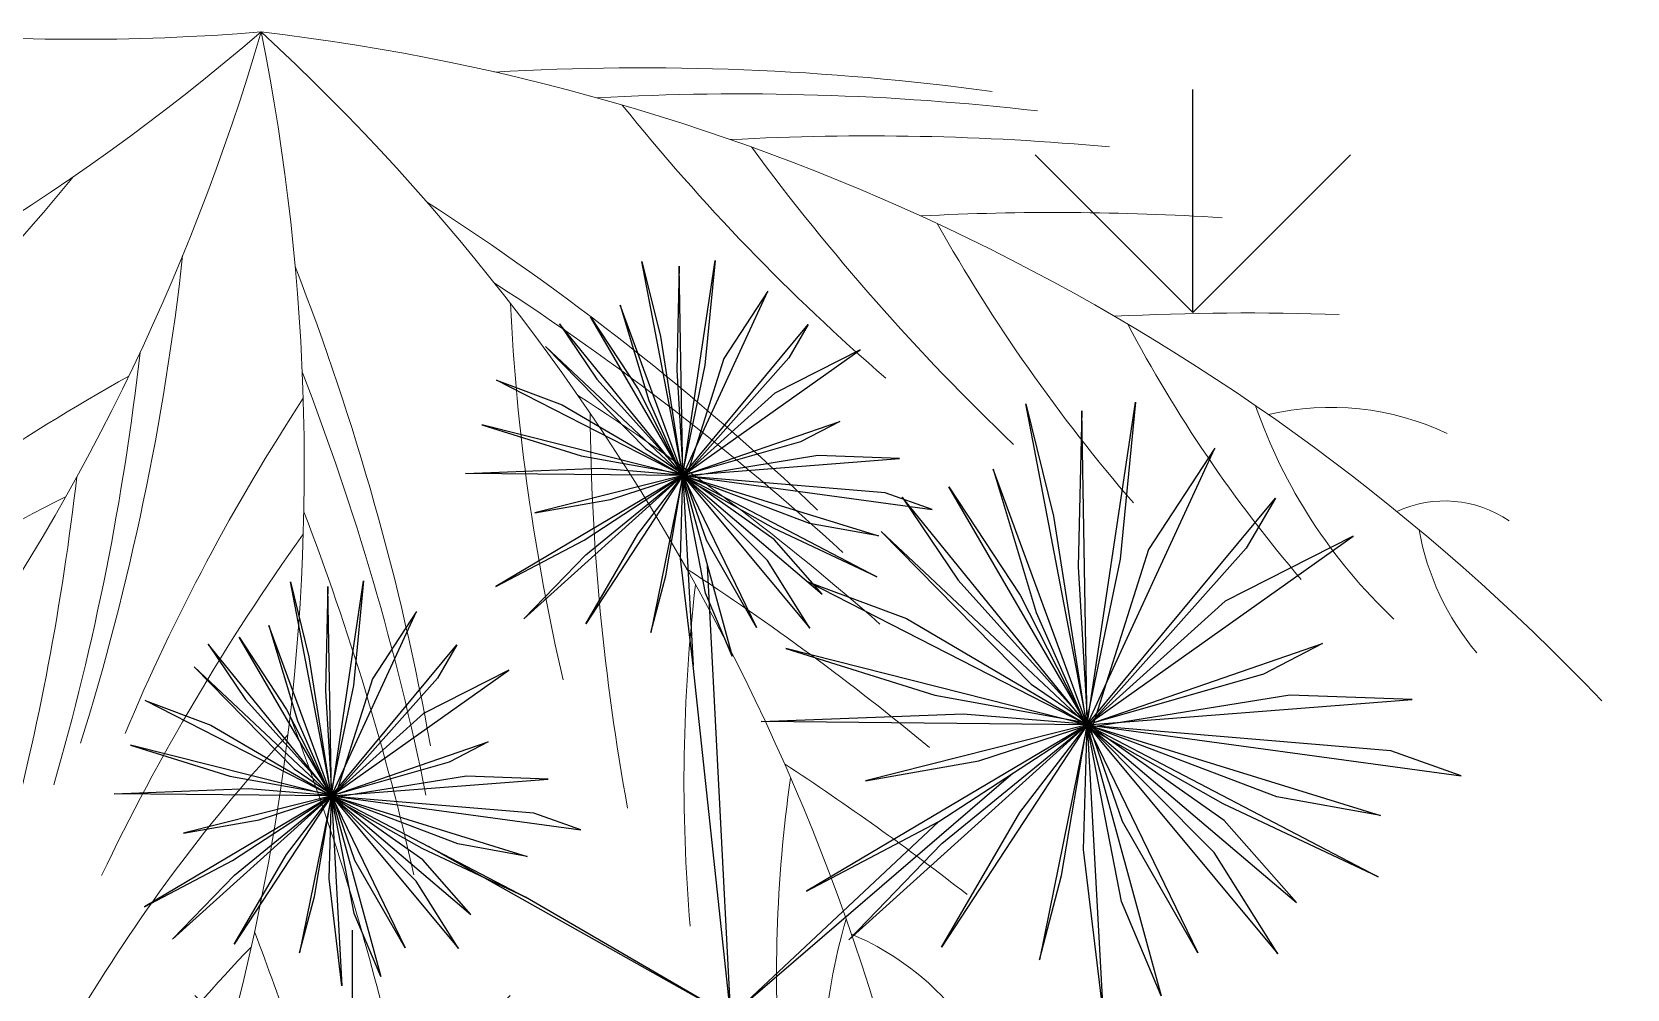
# Model space of a CAD drawing. Header units: inches. Extents: x 1559 to 2285, y -669 to 464.
# Drawn here: x 1983.88 to 1997.31, y 116.16 to 124.21 of the extents above; entities that cross this region are included whole.
import ezdxf

# ---------------------------------------------------------------- set-up
doc = ezdxf.new("R2010")
doc.units = ezdxf.units.IN
doc.header["$MEASUREMENT"] = 0

msp = doc.modelspace()

# ---------------------------------------------------------------- hatches: boundary and pattern name
at = {"true_color": 0x000000}
h = msp.add_hatch(dxfattribs=at)
h.set_pattern_fill('ANGLE', color=18, scale=150)
h.set_pattern_definition([(0, (-1655.024, -1843.915), (0, 41.25), [30, -11.25]), (90, (-1655.024, -1843.915), (-41.25, 3e-15), [30, -11.25])])
h.paths.add_polyline_path([(1933.363, -160.37), (2052.363, -160.37), (2052.363, -154.37), (1968.363, -154.37), (1968.363, -103.378), (1962.363, -103.378), (1962.363, -154.37), (1939.363, -154.37), (1939.363, -103.378), (1968.363, -103.378), (1968.363, -100.378), (1969.238, -100.378, 0.389983), (1933.363, -67.378), (1933.363, 63.63), (1927.363, 63.63), (1927.363, 8.63, -0.385643), (1866.659, 63.63), (1860.363, 63.63), (1860.363, 37.63), (1860.363, -32.37), (1718.363, -32.37), (1718.363, -52.298), (1680.363, -52.298), (1680.363, -85.37), (1678.363, -85.37), (1678.363, -149.37), (1680.363, -149.37), (1680.363, -221.801, -0.372825), (1716.363, -263.37), (1680.363, -263.37), (1680.363, -265.37), (1830.363, -265.37, 0.393426), (1869.363, -307.263), (1869.363, -265.37), (1881.363, -265.37), (1881.363, -307.263, 0.393426), (1920.363, -265.37), (1933.363, -265.37), (2052.363, -265.37), (2052.363, -262.37), (2022.363, -262.37, -0.365977), (2052.363, -226.873), (2052.363, -224.977), (2029.418, -224.977), (2029.418, -181.413), (1933.363, -181.413)])
h.paths.add_polyline_path([(1833.633, -234.037), (1826.669, -234.037), (1826.669, -262.072, -0.414224), (1824.938, -263.804), (1819.744, -263.804, -0.414203), (1818.013, -262.073), (1818.013, -262.073, -0.414214), (1816.282, -263.804), (1789.448, -263.804, -0.414212), (1787.717, -262.073, -0.414215), (1785.986, -263.804), (1759.152, -263.804, -0.414214), (1757.421, -262.073, -0.414214), (1755.69, -263.804), (1728.856, -263.804, -0.414214), (1727.125, -262.073), (1727.125, -262.073, -0.414214), (1725.394, -263.804), (1720.2, -263.804, -0.414214), (1718.469, -262.073), (1718.469, -234.037), (1712.249, -234.037), (1712.249, -216.304), (1683.047, -216.304, -0.414207), (1681.705, -214.962), (1681.705, -210.936, -0.41422), (1683.047, -209.594, -0.414207), (1681.705, -208.252), (1681.705, -186.191, -0.41422), (1683.047, -184.849, -0.414207), (1681.705, -183.506), (1681.705, -161.446, -0.414209), (1683.047, -160.104), (1683.047, -160.104, -0.414207), (1681.705, -158.761), (1681.705, -154.735, -0.41422), (1683.047, -153.393), (1712.249, -153.393), (1712.249, -144.027), (1833.633, -144.027)], flags=16)
h.paths.add_polyline_path([(1899.249, -134.659, -0.41422), (1900.591, -133.317), (1900.591, -133.317, -0.4142), (1899.249, -131.975), (1899.249, -109.914, -0.41422), (1900.591, -108.572), (1901.933, -108.572, -0.414214), (1900.591, -107.23), (1900.591, -103.204, -0.414214), (1901.933, -101.861), (1931.46, -101.861, -0.414207), (1932.802, -103.203), (1932.802, -107.23, -0.41422), (1931.46, -108.572, -0.414207), (1932.802, -109.914), (1932.802, -131.975, -0.41422), (1931.46, -133.317, -0.414207), (1932.802, -134.659), (1932.802, -156.72, -0.414209), (1931.46, -158.062), (1931.46, -158.062, -0.414207), (1932.802, -159.404), (1932.802, -163.43, -0.41422), (1931.46, -164.773), (1901.933, -164.773, -0.414214), (1900.591, -163.43), (1900.591, -159.404, -0.414214), (1901.933, -158.062), (1900.591, -158.062, -0.414218), (1899.249, -156.72)], flags=16)
h.paths.add_polyline_path([(1809.977, -167.683), (1809.977, -210.381), (1735.904, -210.381), (1735.904, -167.683)], flags=0)
h.paths.add_polyline_path([(1801.375, -176.285), (1801.375, -201.779), (1744.506, -201.779), (1744.506, -176.285)], flags=0)
h.paths.add_polyline_path([(1810.147, -125.419), (1805.978, -125.419), (1805.978, -126.253), (1795.557, -126.253), (1795.557, -125.419), (1791.389, -125.419), (1791.389, -122.918), (1795.557, -122.918), (1795.557, -121.251), (1791.389, -121.251), (1791.389, -102.493), (1786.479, -102.493), (1786.479, -121.251), (1782.31, -121.251), (1782.31, -122.918), (1786.479, -122.918), (1786.479, -125.419), (1782.31, -125.419), (1782.31, -126.253), (1771.889, -126.253), (1771.889, -125.419), (1767.629, -125.419), (1767.626, -122.918), (1771.889, -122.918), (1771.889, -121.251), (1767.626, -121.251), (1767.629, -102.493), (1762.373, -102.493), (1762.373, -121.251), (1758.205, -121.251), (1758.205, -122.918), (1762.373, -122.918), (1762.373, -125.419), (1758.205, -125.419), (1758.205, -126.253), (1747.784, -126.253), (1747.784, -125.419), (1743.615, -125.419), (1743.615, -122.918), (1747.784, -122.918), (1747.784, -121.251), (1743.615, -121.251), (1743.615, -102.493), (1740.027, -102.493), (1740.027, -93.114), (1721.269, -93.114), (1721.269, -88.945), (1719.602, -88.945), (1719.602, -93.114), (1717.101, -93.114), (1717.101, -88.945), (1716.267, -88.945), (1716.267, -78.524), (1717.101, -78.524), (1717.101, -74.356), (1719.602, -74.356), (1719.602, -78.524), (1721.269, -78.524), (1721.269, -74.356), (1740.027, -74.356), (1740.027, -64.977), (1743.615, -64.977), (1743.615, -46.219), (1747.784, -46.219), (1747.784, -44.551), (1743.615, -44.551), (1743.615, -42.05), (1747.784, -42.05), (1747.784, -41.217), (1758.205, -41.217), (1758.205, -42.05), (1762.373, -42.05), (1762.373, -44.551), (1758.205, -44.551), (1758.205, -46.219), (1762.373, -46.219), (1762.373, -64.977), (1767.626, -64.977), (1767.629, -46.219), (1771.889, -46.219), (1771.889, -44.551), (1767.626, -44.551), (1767.629, -42.05), (1771.889, -42.05), (1771.889, -41.217), (1782.31, -41.217), (1782.31, -42.05), (1786.479, -42.05), (1786.479, -44.551), (1782.31, -44.551), (1782.31, -46.219), (1786.479, -46.219), (1786.479, -64.977), (1791.389, -64.977), (1791.389, -46.219), (1795.557, -46.219), (1795.557, -44.551), (1791.389, -44.551), (1791.389, -42.05), (1795.557, -42.05), (1795.557, -41.217), (1805.978, -41.217), (1805.978, -42.05), (1810.147, -42.05), (1810.147, -44.551), (1805.978, -44.551), (1805.978, -46.219), (1810.147, -46.219), (1810.147, -64.977), (1815.059, -64.977), (1815.059, -74.356), (1833.817, -74.356), (1833.817, -78.524), (1835.484, -78.524), (1835.484, -74.356), (1837.985, -74.356), (1837.985, -78.524), (1838.819, -78.524), (1838.819, -88.945), (1837.985, -88.945), (1837.985, -93.114), (1835.484, -93.114), (1835.484, -88.945), (1833.817, -88.945), (1833.817, -93.114), (1815.059, -93.114), (1815.059, -102.493), (1810.147, -102.493), (1810.147, -121.251), (1805.978, -121.251), (1805.978, -122.918), (1810.147, -122.918)], flags=16)
h.paths.add_polyline_path([(1793.761, -183.899), (1793.761, -194.165), (1752.121, -194.165), (1752.121, -183.899)], flags=0)
h.paths.add_polyline_path([(1785.986, -220.524), (1759.152, -220.524, 0.414214), (1757.421, -222.255), (1757.421, -253.994, -0.414207), (1759.152, -252.262), (1785.986, -252.262, -0.41422), (1787.717, -253.994), (1787.717, -222.255, 0.414214)], flags=0)
h.paths.add_polyline_path([(1924.638, -250.438), (1944.12, -250.438), (1944.12, -264.099), (1924.638, -264.099)], flags=16)
h.paths.add_polyline_path([(1937.789, -256.722, -1), (1929.669, -256.722, -1)], flags=0)
h.paths.add_polyline_path([(1949.822, -238.007), (1978.915, -238.007), (1978.915, -264.44), (1949.822, -264.44)], flags=16)
h.paths.add_polyline_path([(1980.508, -242.243), (2017.354, -242.243), (2017.354, -264.44), (1980.508, -264.44)], flags=16)
h.paths.add_polyline_path([(1982.508, -244.243), (2015.354, -244.243), (2015.354, -262.44), (1982.508, -262.44)], flags=0)
h.paths.add_polyline_path([(1715.258, -186.191), (1715.258, -208.251, -0.41422), (1713.916, -209.594), (1688.416, -209.594), (1688.416, -184.849), (1713.916, -184.849, -0.414207)], flags=0)
h.paths.add_polyline_path([(2100.363, 63.63), (1997.363, 63.63), (1997.363, 65.63), (1946.363, 65.63), (1946.363, 63.63), (1939.363, 63.63), (1939.363, 60.423), (1960.845, 60.423), (1960.845, -61.839), (1939.363, -61.839), (1939.363, -67.882, -0.342502), (1969.238, -100.378), (1971.363, -100.378), (1971.363, -130.228, 0.356761), (1998.213, -103.37), (2058.363, -103.37), (2059.363, -103.37), (2059.363, -105.37), (2079.353, -105.37), (2099.363, -105.37), (2099.363, -103.37), (2100.363, -103.37), (2100.363, -93.707), (2073.27, -93.704), (2073.273, -66.056), (2064.857, -66.055), (2064.857, -79.93), (1970.779, -79.93), (1970.779, 21.404), (2064.857, 21.404), (2064.857, 8.594), (2073.282, 8.593), (2073.285, 36.241), (2100.363, 36.238)])
h.paths.add_polyline_path([(2093.766, 48.209, -1), (2079.505, 48.209, -1)], flags=16)
h.paths.add_polyline_path([(2100.363, -109.37), (2099.363, -109.37), (2099.363, -107.37), (2099.159, -107.37), (2059.363, -107.37), (2059.363, -109.37), (2058.363, -109.37), (2058.363, -115.37), (2056.363, -115.37), (2056.363, -148.37), (2058.363, -148.37), (2058.363, -226.37, 0.414214), (2022.363, -262.37), (2052.363, -262.37), (2058.363, -262.37), (2058.363, -265.37), (2059.363, -265.37), (2059.363, -267.37), (2099.363, -267.37), (2099.363, -265.37), (2100.363, -265.37)])
h.paths.add_polyline_path([(1872.363, -307.37, -0.414214), (1830.363, -265.37), (1830.363, -271.37), (1825.48, -271.37), (1825.48, -296.181), (1800.298, -296.181), (1800.298, -308.828), (1816.15, -308.828), (1816.15, -413.18), (1702.22, -413.18), (1702.22, -308.828), (1716.608, -308.828), (1716.608, -296.181), (1691.465, -296.181), (1691.465, -271.37), (1680.363, -271.37), (1680.363, -331.37), (1678.363, -331.37), (1678.363, -395.37), (1680.363, -395.37), (1680.363, -481.37), (1686.363, -481.37), (1686.363, -457.117), (1746.166, -457.117), (1746.166, -481.37), (1799.363, -481.37), (1799.363, -490.37), (1756.331, -490.37, 0.401277), (1799.363, -529.354), (1799.363, -567.37), (1801.363, -567.37), (1801.363, -569.37), (1834.363, -569.37), (1834.363, -567.37), (1836.363, -567.37), (1836.363, -481.37), (1836.387, -481.276), (1836.387, -343.639), (1872.363, -343.639)])
h.paths.add_polyline_path([(1779.114, -459.373), (1774.35, -475.802, -0.571429), (1749.881, -468.706), (1754.646, -452.277, -0.8), (1757.267, -453.038, -0.414214), (1758.62, -452.293), (1775.748, -457.26, -0.414221), (1776.493, -458.613, -0.8)], flags=16)
h.paths.add_polyline_path([(1771.947, -474.287, -0.533032), (1752.722, -468.712), (1753.259, -466.859, 0.533032), (1772.484, -472.434)], flags=0)
h.paths.add_polyline_path([(1793.469, -469.209, -1), (1781.673, -469.209, -1)], flags=16)
h.paths.add_polyline_path([(1789.919, -469.209, -1), (1785.223, -469.209, -1)], flags=0)
h.paths.add_polyline_path([(2100.363, -271.37), (2099.363, -271.37), (2099.363, -269.37), (2059.363, -269.37), (2059.363, -271.37), (2061.409, -271.37), (2061.409, -309.822), (1983.961, -309.822), (1983.961, -288.959), (1920.363, -288.959), (1920.363, -271.37), (1920.363, -270.37), (1920.064, -270.37, -0.359366), (1881.363, -307.263, -0.017874), (1878.363, -307.37), (1878.363, -312.774), (1900.909, -312.774), (1900.909, -343.639), (1914.338, -343.639), (1914.338, -481.37), (1914.363, -481.37), (1914.363, -567.37), (1916.363, -567.37), (1916.363, -569.37), (1943.363, -569.37), (1943.363, -567.37), (1945.363, -567.37), (1945.363, -550.37), (1945.363, -529.354, 0.401277), (1988.394, -490.37), (1945.363, -490.37), (1945.363, -481.37), (2100.363, -481.37)])
h.paths.add_polyline_path([(1946.05, -335.658), (2053.938, -335.658), (2053.938, -349.85), (2068.233, -349.85), (2068.233, -319.217), (2098.866, -319.217), (2098.866, -349.85), (2098.866, -441.75), (2098.866, -472.384), (2068.233, -472.384), (2068.233, -441.75), (2053.938, -441.75), (2053.938, -456.826), (1946.05, -456.826)], flags=16)
h.paths.add_polyline_path([(1949.05, -338.658), (2050.938, -338.658), (2050.938, -351.076), (2097.641, -351.076), (2097.641, -440.525), (2050.938, -440.525), (2050.938, -453.826), (1949.05, -453.826)], flags=0)
h.paths.add_polyline_path([(1977.559, -361.917), (2063.292, -361.917), (2063.292, -368.35), (1998.356, -368.35), (1998.356, -437.414, 0.08671), (2005.949, -440.43, -0.223855), (1977.87, -424.586), (1987.295, -420.601, 0.127777), (1991.923, -431.602), (1991.923, -368.35), (1977.559, -368.35)], flags=0)
h.paths.add_polyline_path([(1996.212, -364.061), (1996.212, -366.205), (1994.067, -366.205), (1994.067, -364.061)], flags=0)
edge = h.paths.add_edge_path(flags=0)
edge.add_ellipse((2084.225, -335.682), major_axis=(-8.275, 0), ratio=0.975448, start_angle=270, end_angle=360, ccw=False)
edge.add_ellipse((2084.225, -335.682), major_axis=(-8.275, 0), ratio=0.975448, start_angle=180, end_angle=270, ccw=False)
edge.add_ellipse((2084.225, -335.682), major_axis=(-8.275, 0), ratio=0.975448, start_angle=90, end_angle=180, ccw=False)
edge.add_ellipse((2084.225, -335.682), major_axis=(-8.275, 0), ratio=0.975448, start_angle=0, end_angle=90, ccw=False)
h.paths.add_polyline_path([(2074.02, -292.258, -1), (2094.122, -292.258, -1)], flags=16)
h.paths.add_polyline_path([(2082.458, -361.703), (2091.142, -361.703, -0.414214), (2096.044, -366.605), (2096.044, -386.043, -0.414214), (2091.142, -390.944), (2082.458, -390.944, -0.414214), (2077.557, -386.043), (2077.557, -366.605, -0.414214)], flags=0)
h.paths.add_polyline_path([(2076.02, -292.258, -1), (2092.122, -292.258, -1)], flags=0)
h.paths.add_polyline_path([(2082.458, -362.929), (2091.142, -362.929, -0.414214), (2094.818, -366.605), (2094.818, -386.043, -0.414211), (2091.142, -389.719), (2082.458, -389.719, -0.414214), (2078.782, -386.043), (2078.782, -366.605, -0.414216)], flags=0)
h.paths.add_polyline_path([(2082.458, -406.532), (2091.142, -406.532, -0.414214), (2096.044, -411.433), (2096.044, -430.871, -0.414214), (2091.142, -435.772), (2082.458, -435.772, -0.414214), (2077.557, -430.871), (2077.557, -411.433, -0.414214)], flags=0)
h.paths.add_polyline_path([(2082.458, -407.757), (2091.142, -407.757, -0.414216), (2094.818, -411.433), (2094.818, -430.871, -0.414214), (2091.142, -434.547), (2082.458, -434.547, -0.414211), (2078.782, -430.871), (2078.782, -411.433, -0.414214)], flags=0)
edge = h.paths.add_edge_path(flags=0)
edge.add_ellipse((2084.225, -455.918), major_axis=(8.275, 0), ratio=0.975448, start_angle=90, end_angle=180, ccw=False)
edge.add_ellipse((2084.225, -455.918), major_axis=(8.275, 0), ratio=0.975448, start_angle=0, end_angle=90, ccw=False)
edge.add_ellipse((2084.225, -455.918), major_axis=(8.275, 0), ratio=0.975448, start_angle=270, end_angle=360, ccw=False)
edge.add_ellipse((2084.225, -455.918), major_axis=(8.275, 0), ratio=0.975448, start_angle=180, end_angle=270, ccw=False)
h.paths.add_polyline_path([(2058.363, 249.63), (2052.363, 249.63), (2052.363, 210.624, -0.393468), (2010.47, 249.63), (2004.363, 249.63), (2004.363, 111.63), (1998.363, 111.63, -0.414214), (2040.363, 69.63), (2040.363, 93.63), (2058.363, 93.63)])
at = {"true_color": 0x136734}
h = msp.add_hatch(dxfattribs=at)
h.set_pattern_fill('GRASS', color=116, scale=10)
h.set_pattern_definition([(90, (-1655.024, -1843.915), (-7.071068, 7.071068), [1.875, -12.267136]), (45, (-1655.024, -1843.915), (-7.071068, 7.071068), [1.875, -8.125]), (135, (-1655.024, -1843.915), (-7.071068, -7.071068), [1.875, -8.125])])
h.paths.add_polyline_path([(1868.363, 249.63), (1746.363, 249.63), (1746.363, 243.63), (1746.363, 240.63), (1746.363, 201.63), (1746.363, 195.63), (1755.451, 195.63), (1755.451, 193.63), (1819.451, 193.63), (1819.451, 195.63), (1860.363, 195.63), (1860.363, 186.63), (1868.363, 186.63)])
h.paths.add_polyline_path([(1868.363, 147.63), (1860.363, 147.63), (1860.363, 85.63), (1868.363, 85.63)])
h.paths.add_polyline_path([(1998.363, 249.63), (1992.363, 249.63), (1933.363, 249.63), (1933.363, 85.63), (1933.363, 69.63), (1946.363, 69.63), (1946.363, 67.63), (1997.363, 67.63), (1997.363, 69.63), (1998.363, 69.63), (1998.363, 111.63)])

# ---------------------------------------------------------------- linework, layer by layer
at = {"color": 14, "true_color": 0xa30000}
for p, q in [((1989.362, 120.477), (1989.633, 122.285)), ((1989.633, 122.285), (1989.547, 121.405)), ((1989.018, 122.276), (1989.173, 121.647)), ((1989.362, 120.477), (1989.018, 122.276)), ((1989.332, 122.237), (1989.311, 121.363)), ((1989.362, 120.477), (1989.332, 122.237)), ((1989.362, 120.477), (1990.078, 122.028)), ((1990.078, 122.028), (1989.707, 121.46)), ((1988.835, 121.91), (1989.076, 121.107)), ((1989.362, 120.477), (1988.835, 121.91)), ((1988.325, 121.753), (1988.639, 121.287)), ((1989.362, 120.477), (1988.325, 121.753)), ((1988.585, 121.811), (1988.986, 121.204)), ((1989.362, 120.477), (1988.585, 121.811)), ((1989.362, 120.477), (1990.418, 121.747)), ((1990.418, 121.747), (1990.255, 121.467)), ((1989.173, 121.647), (1989.356, 120.483)), ((1988.206, 121.561), (1989.048, 120.705)), ((1989.362, 120.477), (1988.206, 121.561)), ((1989.362, 120.477), (1990.854, 121.535)), ((1990.854, 121.535), (1990.137, 121.169)), ((1989.311, 121.363), (1989.362, 120.513)), ((1989.547, 121.405), (1989.353, 120.471)), ((1989.707, 121.46), (1989.387, 120.451)), ((1990.255, 121.467), (1989.389, 120.495)), ((1987.794, 121.279), (1988.348, 121.072)), ((1989.362, 120.477), (1987.794, 121.279)), ((1988.639, 121.287), (1989.357, 120.491)), ((1988.986, 121.204), (1989.345, 120.498)), ((1989.076, 121.107), (1989.354, 120.477)), ((1990.137, 121.169), (1989.371, 120.48)), ((1992.249, 121.079), (1992.48, 120.136)), ((1992.765, 118.38), (1992.249, 121.079)), ((1992.765, 118.38), (1993.171, 121.093)), ((1993.171, 121.093), (1993.042, 119.773)), ((1988.348, 121.072), (1989.362, 120.477)), ((1992.72, 121.02), (1992.689, 119.71)), ((1992.765, 118.38), (1992.72, 121.02)), ((1987.671, 120.904), (1988.507, 120.643)), ((1989.362, 120.477), (1987.671, 120.904)), ((1989.362, 120.477), (1990.682, 120.932)), ((1990.682, 120.932), (1990.352, 120.761)), ((1989.048, 120.705), (1989.349, 120.5)), ((1990.352, 120.761), (1989.371, 120.48)), ((1992.765, 118.38), (1993.838, 120.707)), ((1993.838, 120.707), (1993.281, 119.856)), ((1987.533, 120.494), (1988.667, 120.539)), ((1988.507, 120.643), (1989.353, 120.491)), ((1988.667, 120.539), (1989.351, 120.483)), ((1989.362, 120.477), (1991.186, 120.619)), ((1990.499, 120.644), (1989.387, 120.464)), ((1991.186, 120.619), (1990.499, 120.644)), ((1989.362, 120.477), (1987.533, 120.494)), ((1989.362, 120.477), (1987.789, 119.544)), ((1989.362, 120.477), (1988.024, 119.271)), ((1989.362, 120.477), (1988.118, 120.163)), ((1988.531, 119.934), (1989.362, 120.477)), ((1989.362, 120.477), (1988.545, 119.231)), ((1988.547, 119.811), (1989.362, 120.477)), ((1988.754, 120.275), (1989.372, 120.477)), ((1988.984, 119.984), (1989.362, 120.477)), ((1989.362, 120.477), (1989.094, 119.158)), ((1989.219, 119.633), (1989.362, 120.477)), ((1989.342, 119.778), (1989.362, 120.477)), ((1990.427, 120.074), (1989.362, 120.477)), ((1990.074, 119.761), (1989.362, 120.477)), ((1989.554, 119.487), (1989.362, 120.477)), ((1989.362, 120.477), (1990.431, 119.193)), ((1989.362, 120.477), (1991.009, 119.969)), ((1989.362, 120.477), (1989.777, 118.958)), ((1989.362, 120.477), (1990.994, 119.624)), ((1989.362, 120.477), (1990.536, 119.48)), ((1989.362, 120.477), (1989.45, 118.879)), ((1989.362, 120.477), (1989.982, 119.199)), ((1989.362, 120.477), (1991.46, 120.19)), ((1989.56, 119.934), (1989.371, 120.48)), ((1990.13, 119.94), (1989.374, 120.473)), ((1990.125, 120.035), (1989.38, 120.456)), ((1991.066, 120.331), (1989.419, 120.469)), ((1991.974, 120.53), (1992.335, 119.326)), ((1992.765, 118.38), (1991.974, 120.53)), ((1988.118, 120.163), (1988.754, 120.275)), ((1991.46, 120.19), (1991.066, 120.331)), ((1991.209, 120.295), (1991.679, 119.596)), ((1992.765, 118.38), (1991.209, 120.295)), ((1991.6, 120.382), (1992.2, 119.471)), ((1992.765, 118.38), (1991.6, 120.382)), ((1992.765, 118.38), (1994.349, 120.286)), ((1994.349, 120.286), (1994.103, 119.866)), ((1992.48, 120.136), (1992.755, 118.39)), ((1990.994, 119.624), (1990.125, 120.035)), ((1991.009, 119.969), (1990.427, 120.074)), ((1991.03, 120.007), (1992.293, 118.723)), ((1992.765, 118.38), (1991.03, 120.007)), ((1987.789, 119.544), (1988.531, 119.934)), ((1988.545, 119.231), (1988.984, 119.984)), ((1989.982, 119.199), (1989.56, 119.934)), ((1990.536, 119.48), (1990.13, 119.94)), ((1992.765, 118.38), (1995.002, 119.968)), ((1995.002, 119.968), (1993.926, 119.419)), ((1988.024, 119.271), (1988.547, 119.811)), ((1989.45, 118.879), (1989.342, 119.778)), ((1990.431, 119.193), (1990.074, 119.761)), ((1993.042, 119.773), (1992.751, 118.372)), ((1993.281, 119.856), (1992.802, 118.342)), ((1994.103, 119.866), (1992.804, 118.408)), ((1989.094, 119.158), (1989.219, 119.633)), ((1989.765, 115.927), (1989.57, 119.717)), ((1992.689, 119.71), (1992.764, 118.434)), ((1986.061, 119.582), (1986.216, 118.953)), ((1986.405, 117.782), (1986.061, 119.582)), ((1986.375, 119.543), (1986.354, 118.669)), ((1986.405, 117.782), (1986.375, 119.543)), ((1986.405, 117.782), (1986.676, 119.591)), ((1986.676, 119.591), (1986.59, 118.711)), ((1989.777, 118.958), (1989.554, 119.487)), ((1990.413, 119.584), (1991.243, 119.274)), ((1992.765, 118.38), (1990.413, 119.584)), ((1991.679, 119.596), (1992.757, 118.401)), ((1992.2, 119.471), (1992.738, 118.413)), ((1986.405, 117.782), (1987.121, 119.333)), ((1987.121, 119.333), (1986.75, 118.766)), ((1993.926, 119.419), (1992.778, 118.385)), ((1985.878, 119.216), (1986.119, 118.413)), ((1986.405, 117.782), (1985.878, 119.216)), ((1991.243, 119.274), (1992.765, 118.38)), ((1992.335, 119.326), (1992.753, 118.38)), ((1985.628, 119.117), (1986.028, 118.51)), ((1986.405, 117.782), (1985.628, 119.117)), ((1992.765, 118.38), (1994.744, 119.063)), ((1994.744, 119.063), (1994.249, 118.806)), ((1985.368, 119.059), (1985.682, 118.593)), ((1986.405, 117.782), (1985.368, 119.059)), ((1986.216, 118.953), (1986.399, 117.789)), ((1986.405, 117.782), (1987.461, 119.053)), ((1987.461, 119.053), (1987.298, 118.773)), ((1990.228, 119.022), (1991.482, 118.63)), ((1992.765, 118.38), (1990.228, 119.022)), ((1985.249, 118.867), (1986.091, 118.011)), ((1986.405, 117.782), (1985.249, 118.867)), ((1986.405, 117.782), (1987.897, 118.841)), ((1987.897, 118.841), (1987.18, 118.475)), ((1989.765, 115.927), (1989.45, 118.879)), ((1994.249, 118.806), (1992.778, 118.385)), ((1986.354, 118.669), (1986.405, 117.818)), ((1986.59, 118.711), (1986.396, 117.777)), ((1986.75, 118.766), (1986.43, 117.757)), ((1987.298, 118.773), (1986.432, 117.801)), ((1992.293, 118.723), (1992.744, 118.415)), ((1984.837, 118.585), (1985.39, 118.378)), ((1986.405, 117.782), (1984.837, 118.585)), ((1985.682, 118.593), (1986.4, 117.796)), ((1991.482, 118.63), (1992.751, 118.401)), ((1992.765, 118.38), (1995.5, 118.593)), ((1994.47, 118.631), (1992.802, 118.361)), ((1995.5, 118.593), (1994.47, 118.631)), ((1986.028, 118.51), (1986.388, 117.804)), ((1986.119, 118.413), (1986.397, 117.782)), ((1987.18, 118.475), (1986.414, 117.785)), ((1990.021, 118.407), (1991.721, 118.474)), ((1992.765, 118.38), (1990.021, 118.407)), ((1991.721, 118.474), (1992.748, 118.39)), ((1985.39, 118.378), (1986.405, 117.782)), ((1992.765, 118.38), (1990.404, 116.982)), ((1992.765, 118.38), (1990.758, 116.572)), ((1992.765, 118.38), (1990.899, 117.909)), ((1991.517, 117.567), (1992.765, 118.38)), ((1992.765, 118.38), (1991.539, 116.511)), ((1991.542, 117.382), (1992.765, 118.38)), ((1991.853, 118.078), (1992.78, 118.381)), ((1992.197, 117.642), (1992.765, 118.38)), ((1992.765, 118.38), (1992.363, 116.403)), ((1992.549, 117.114), (1992.765, 118.38)), ((1992.734, 117.332), (1992.765, 118.38)), ((1994.361, 117.776), (1992.765, 118.38)), ((1993.833, 117.307), (1992.765, 118.38)), ((1993.053, 116.896), (1992.765, 118.38)), ((1992.765, 118.38), (1994.368, 116.454)), ((1992.765, 118.38), (1995.234, 117.618)), ((1992.765, 118.38), (1993.387, 116.102)), ((1992.765, 118.38), (1995.212, 117.101)), ((1992.765, 118.38), (1994.525, 116.886)), ((1992.765, 118.38), (1992.897, 115.984)), ((1992.765, 118.38), (1993.695, 116.463)), ((1992.765, 118.38), (1995.911, 117.951)), ((1993.061, 117.567), (1992.778, 118.385)), ((1993.917, 117.575), (1992.782, 118.375)), ((1993.908, 117.717), (1992.791, 118.349)), ((1995.32, 118.162), (1992.85, 118.368)), ((1984.714, 118.21), (1985.55, 117.949)), ((1986.405, 117.782), (1984.714, 118.21)), ((1986.405, 117.782), (1987.725, 118.238)), ((1987.725, 118.238), (1987.395, 118.066)), ((1995.911, 117.951), (1995.32, 118.162)), ((1986.091, 118.011), (1986.392, 117.806)), ((1987.395, 118.066), (1986.414, 117.785)), ((1990.899, 117.909), (1991.853, 118.078)), ((1985.55, 117.949), (1986.396, 117.796)), ((1986.405, 117.782), (1988.229, 117.924)), ((1987.542, 117.949), (1986.43, 117.769)), ((1988.229, 117.924), (1987.542, 117.949)), ((1992.141, 117.973), (1989.792, 115.953)), ((1984.576, 117.8), (1985.709, 117.845)), ((1986.405, 117.782), (1984.576, 117.8)), ((1986.405, 117.782), (1984.832, 116.85)), ((1986.405, 117.782), (1985.067, 116.577)), ((1986.405, 117.782), (1985.161, 117.469)), ((1985.574, 117.24), (1986.405, 117.782)), ((1986.405, 117.782), (1985.588, 116.537)), ((1985.59, 117.117), (1986.405, 117.782)), ((1985.709, 117.845), (1986.394, 117.789)), ((1985.797, 117.581), (1986.415, 117.783)), ((1986.027, 117.29), (1986.405, 117.782)), ((1986.405, 117.782), (1986.137, 116.464)), ((1986.262, 116.938), (1986.405, 117.782)), ((1986.385, 117.084), (1986.405, 117.782)), ((1987.47, 117.38), (1986.405, 117.782)), ((1987.117, 117.067), (1986.405, 117.782)), ((1986.597, 116.793), (1986.405, 117.782)), ((1986.405, 117.782), (1987.474, 116.499)), ((1986.405, 117.782), (1988.052, 117.274)), ((1986.405, 117.782), (1986.82, 116.263)), ((1986.405, 117.782), (1988.037, 116.93)), ((1986.405, 117.782), (1987.579, 116.786)), ((1986.405, 117.782), (1986.493, 116.185)), ((1986.405, 117.782), (1987.025, 116.504)), ((1986.405, 117.782), (1988.503, 117.496)), ((1986.603, 117.24), (1986.414, 117.785)), ((1987.173, 117.246), (1986.417, 117.779)), ((1987.168, 117.34), (1986.423, 117.762)), ((1988.109, 117.637), (1986.462, 117.775)), ((1995.234, 117.618), (1994.361, 117.776)), ((1988.503, 117.496), (1988.109, 117.637)), ((1991.539, 116.511), (1992.197, 117.642)), ((1995.212, 117.101), (1993.908, 117.717)), ((1985.161, 117.469), (1985.797, 117.581)), ((1991.517, 117.567), (1989.765, 115.927)), ((1990.404, 116.982), (1991.517, 117.567)), ((1993.695, 116.463), (1993.061, 117.567)), ((1994.525, 116.886), (1993.917, 117.575)), ((1988.037, 116.93), (1987.168, 117.34)), ((1989.765, 115.927), (1987.221, 117.356)), ((1988.052, 117.274), (1987.47, 117.38)), ((1990.758, 116.572), (1991.542, 117.382)), ((1992.897, 115.984), (1992.734, 117.332)), ((1984.832, 116.85), (1985.574, 117.24)), ((1985.588, 116.537), (1986.027, 117.29)), ((1987.025, 116.504), (1986.603, 117.24)), ((1987.579, 116.786), (1987.173, 117.246)), ((1994.368, 116.454), (1993.833, 117.307)), ((1985.067, 116.577), (1985.59, 117.117)), ((1986.493, 116.185), (1986.385, 117.084)), ((1987.474, 116.499), (1987.117, 117.067)), ((1992.363, 116.403), (1992.549, 117.114)), ((1986.137, 116.464), (1986.262, 116.938)), ((1989.765, 115.927), (1988.037, 116.93)), ((1986.82, 116.263), (1986.597, 116.793)), ((1993.387, 116.102), (1993.053, 116.896))]:
    msp.add_line(p, q, dxfattribs=at)
at = {"color": 94, "lineweight": 0}
for centre, major_axis, start_param, end_param in [((1984.296, 142.697), (-18.552, 0), 0.959374, 1.652673), ((1973.718, 138.274), (18.552, 0), -1.5539, -0.860601), ((1968.002, 129.396), (18.552, 0), -0.976794, -0.283497), ((1967.625, 120.555), (-18.552, 0), 2.646476, 3.339775), ((1973.246, 110.561), (18.552, 0), 0.1332, 0.826499), ((1983.667, 105.78), (-18.552, 0), 3.903112, 4.596411), ((1989.023, 102.013), (-15.48, 15.48), -0.92014, -0.72851), ((1989.848, 101.794), (15.48, 15.48), 0.670972, 0.840606), ((2002.596, 134.641), (-12.469, 12.469), 1.462515, 1.643893), ((1990.934, 101.441), (15.48, 15.48), 0.693063, 0.838962), ((2005.398, 134.652), (13.587, 13.587), 2.992136, 3.165887), ((1967.318, 136.888), (15.48, 15.48), 4.618422, 4.810052), ((1975.365, 104.365), (-15.48, 15.48), -1.548459, -1.356829), ((1992.498, 100.797), (15.48, 15.48), 0.72132, 0.83727), ((2003.936, 129.576), (10.082, 10.082), 2.867825, 3.06955), ((1963.395, 124.743), (15.48, 15.48), 5.19553, 5.387158), ((1965.698, 114.296), (15.48, 15.48), 5.677204, 5.868835), ((1975.903, 103.703), (15.48, 15.48), 0.042654, 0.212288), ((2005.524, 122.783), (-12.469, 12.469), 0.834197, 1.015575), ((1994.102, 99.952), (-15.48, 15.48), -0.821185, -0.734785), ((2003.424, 127.194), (8.249, 8.249), 2.84164, 3.064679), ((1963.041, 123.966), (15.48, 15.48), 5.215843, 5.385478), ((1965.744, 113.444), (15.48, 15.48), 5.697521, 5.867154), ((1993.303, 105.92), (-12.469, 12.469), -0.275796, -0.09442), ((2000.923, 111.47), (-12.469, 12.469), 0.205878, 0.387257), ((1976.575, 102.779), (-15.48, 15.48), -1.506052, -1.360153), ((1994.816, 118.765), (1.616, 1.616), 0.342787, 1.017455), ((2007.797, 121.146), (-13.587, 13.587), 0.793022, 0.966773), ((1998.418, 122.539), (-3.172, 3.172), 1.120508, 1.601758), ((1962.512, 122.954), (-15.48, 15.48), 3.667139, 3.813038), ((1992.847, 103.155), (13.587, 13.587), 1.253823, 1.427574), ((1995.773, 119.304), (0.678, 0.678), 0.183964, 1.218255), ((1965.744, 112.302), (15.48, 15.48), 5.719611, 5.86551), ((1997.734, 120.412), (1.564, 1.564), 2.534104, 3.056296), ((2001.799, 108.809), (-13.587, 13.587), 0.164703, 0.338454), ((1977.461, 101.339), (-15.48, 15.48), -1.477795, -1.361845), ((2003.63, 117.899), (10.082, 10.082), 2.239507, 2.441232), ((1965.615, 110.615), (-15.48, 15.48), 4.177072, 4.293021), ((1996.52, 108.631), (-10.082, 10.082), 0.040392, 0.242117), ((1978.262, 99.713), (-15.48, 15.48), -1.449503, -1.363104), ((2001.816, 116.272), (8.249, 8.249), 2.213322, 2.436361), ((1995.031, 115.449), (-3.172, 3.172), 0.49219, 0.97344), ((1994.096, 108.381), (-8.249, 8.249), 0.014207, 0.237246), ((1965.307, 108.829), (15.48, 15.48), 5.77616, 5.862559), ((1989.898, 114.512), (1.616, 1.616), 5.997654, 6.672322)]:
    msp.add_ellipse(centre, major_axis=major_axis, ratio=1, start_param=start_param, end_param=end_param, dxfattribs=at)

doc.saveas('drawing.dxf')
